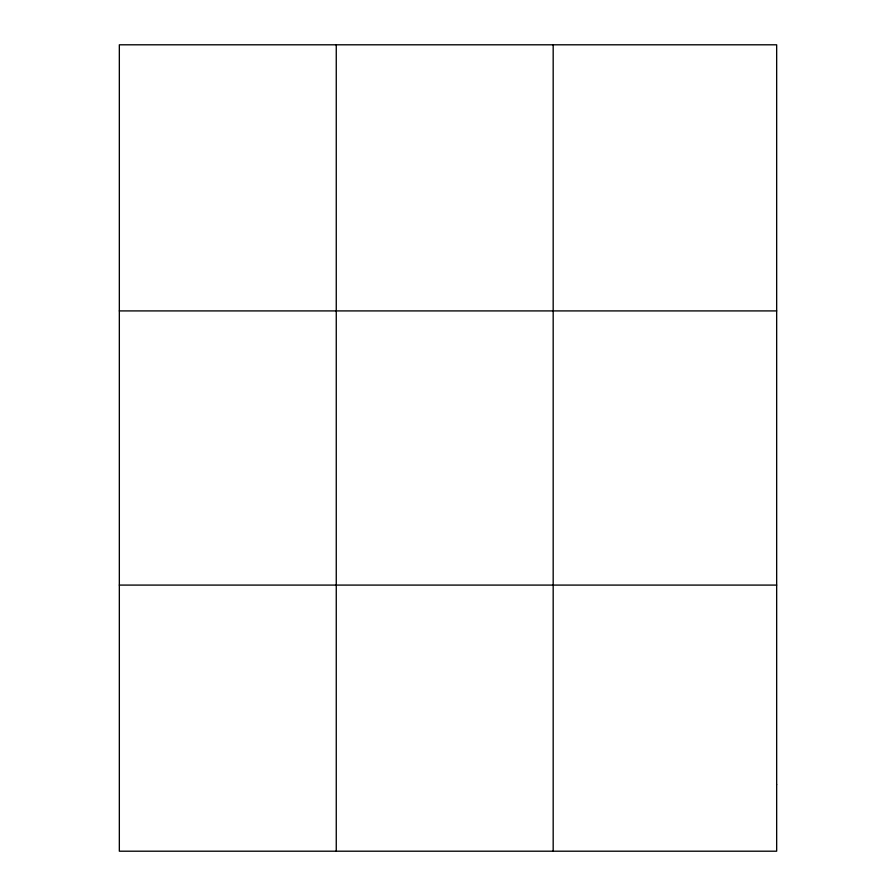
<?xml version="1.0" encoding="UTF-8"?>
<svg xmlns="http://www.w3.org/2000/svg" width="896" height="896" viewBox="0 0 896 896"><rect width="100%" height="100%" fill="white"/><g stroke="black" fill="none" stroke-linecap="round" stroke-linejoin="round"><path stroke-width="1.34" d="M336.258 851.2L336.258 44.8M553.179 851.2L553.179 44.8M119.336 310.912L776.664 310.912M119.336 585.088L776.664 585.088M776.664 784.672L776.664 851.2L119.336 851.2L119.336 44.8L776.664 44.8L776.664 784.672"/></g></svg>
